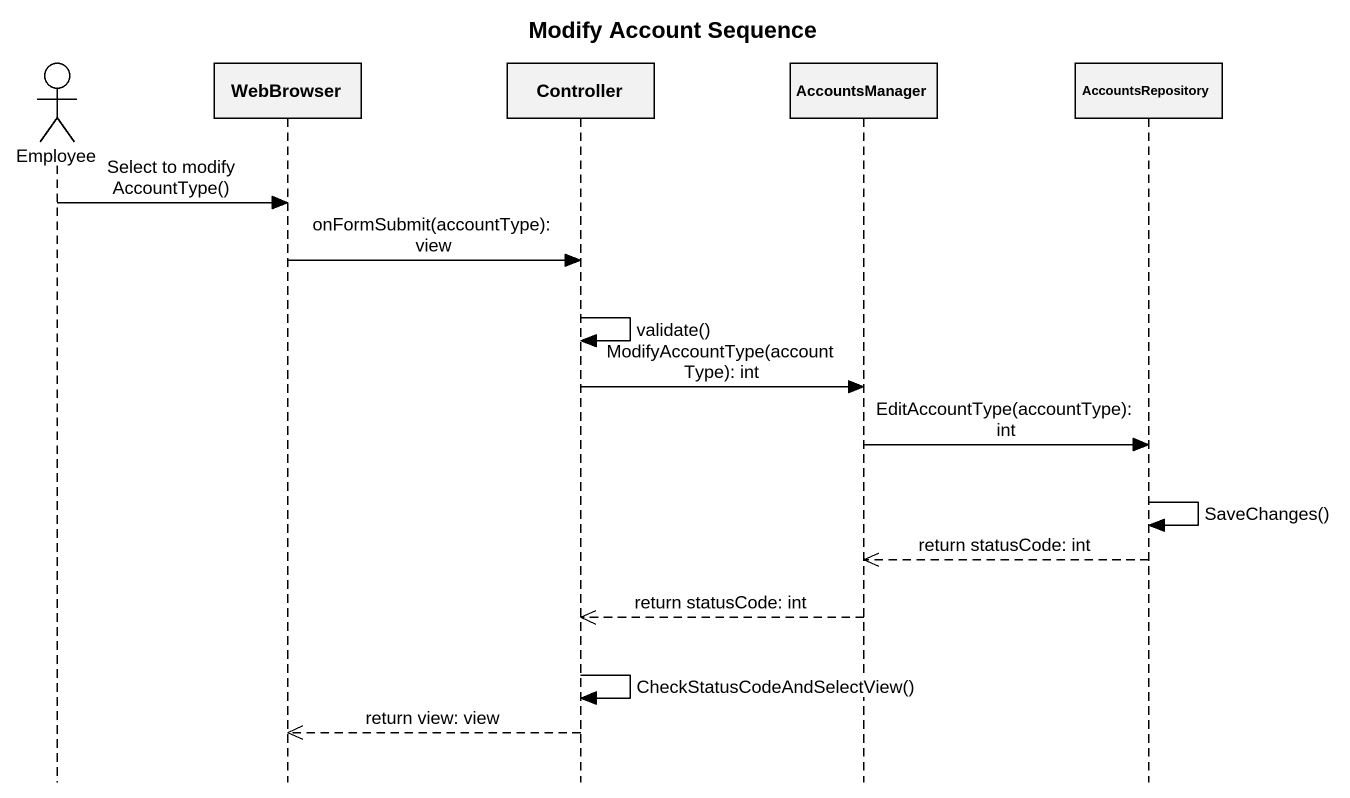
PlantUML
@startuml
title Modify Account Sequence
hide footbox
actor Employee
participant WebBrowser
participant Controller
participant AccountsManager
participant AccountsRepository

Employee -> WebBrowser : Select to modify AccountType()
WebBrowser -> Controller : onFormSubmit(accountType): view
Controller -> Controller : validate()
Controller -> AccountsManager : ModifyAccountType(accountType): int
AccountsManager -> AccountsRepository : EditAccountType(accountType): int
AccountsRepository -> AccountsRepository : SaveChanges()
AccountsRepository -->> AccountsManager : return statusCode: int
AccountsManager -->> Controller : return statusCode: int
Controller -> Controller : CheckStatusCodeAndSelectView()
Controller -->> WebBrowser : return view: view
@enduml
